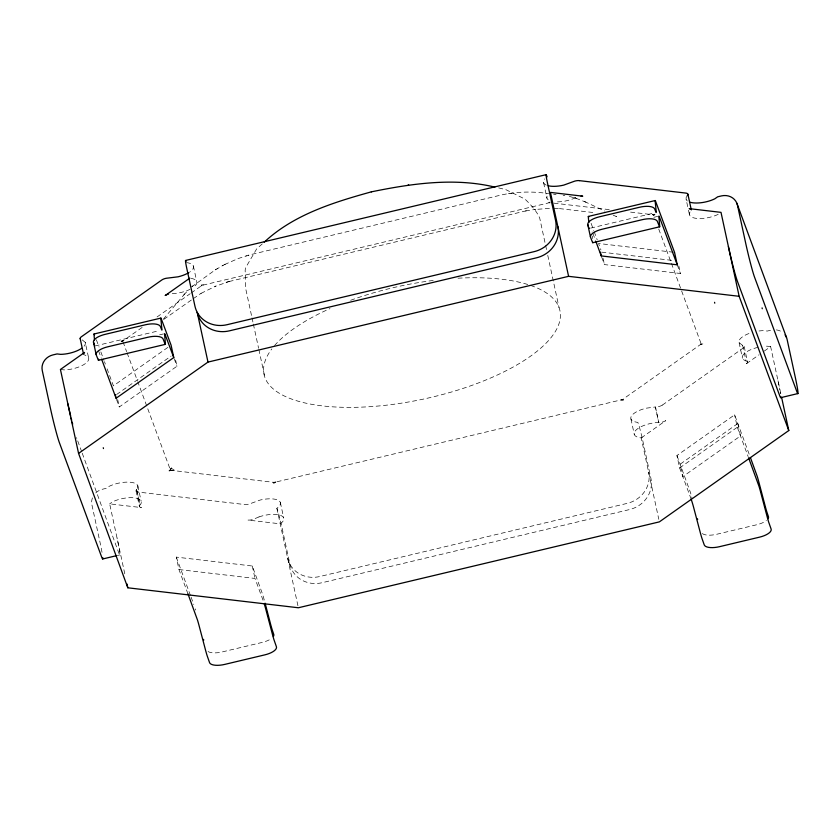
<?xml version="1.0" encoding="UTF-8"?>
<svg xmlns="http://www.w3.org/2000/svg" width="840" height="840" viewBox="0 0 840 840"><rect width="100%" height="100%" fill="white"/><g stroke="black" fill="none" stroke-linecap="round" stroke-linejoin="round"><path stroke-width="0.63" stroke-dasharray="4.2 3.15" d="M124.782 573.773L109.673 503.864L141.488 507.591A5.554 2.121 -12.2 0 1 140.091 505.071L136.647 489.573L137.834 487.568L137.802 485.719A18.239 6.951 -12.2 0 0 109.106 486.35L106.312 488.324L102.585 489.206A13.755 12.705 -20.3 0 0 95.245 493.458M687.309 195.573L686.123 197.578L686.144 199.427L688.212 208.992M183.782 294.987L188.654 289.663M163.349 319.179L184.769 293.822M653.751 215.576L654.917 214.232L651.913 214.609L628.614 211.88M262.259 243.915L256.62 248.955L245.732 267.54L245.165 270.081L245.564 288.026L251.748 316.627M136.647 489.573L140.049 505.071A18.239 6.951 -12.2 0 0 134.253 497.847A18.239 6.951 -12.2 0 0 112.466 501.89L109.673 503.864M191.678 286.881L214.798 270.228L223.146 265.303M192.003 286.598L192.938 285.789M167.874 347.393L113.4 385.833L107.132 368.876M116.603 394.517L171.077 356.076M116.487 399.357L119.291 406.949L176.967 366.24L175.088 357.546M662.372 405.09L743.127 348.106A5.554 2.121 -12.2 0 0 742.591 345.387L739.095 342.657A18.239 6.951 -12.2 0 1 749.889 333.175M641.225 437.934L665.731 420.641A5.554 2.121 -12.2 0 1 658.739 422.478A18.239 6.951 -12.2 0 0 636.489 429.639A18.239 6.951 -12.2 0 0 641.225 437.934L658.812 519.319M746.487 363.647L759.087 354.753M764.337 351.057L770.626 346.605L780.78 393.55M691.163 499.181L679.623 467.964L676.935 455.532L734.611 414.824L749.5 455.091M679.623 467.964L737.3 427.256L734.611 414.824M142.139 327.443L123.911 340.242L121.128 341.24L122.997 341.786M157.07 316.953L190.124 293.738M191.184 292.992L200.897 286.178L201.243 284.97L204.005 284.886L547.764 203.112L550.126 201.968L548.131 203.039A6.216 2.363 -12.2 0 1 550.19 202.818M163.853 319.337L192.234 299.407M193.284 298.673L201.212 293.233M215.355 269.861L215.901 269.514M216.878 268.894L217.497 268.506M200.991 293.381L215.754 286.115L214.924 286.461L229.541 281.369L227.399 281.915L527.173 210.599L525.21 211.029L535.49 209.37L534.418 209.507L550.126 208.362M575.61 197.694L575.683 197.652A18.239 6.951 -12.2 0 1 554.841 201.789M275.825 482.013L273.851 483.157L272.717 482.223L172.179 470.453L175.077 469.875L169.06 470.894L170.268 469.602L137.991 382.347M224.522 264.579L238.14 258.541L250.919 254.562L500.745 195.122C516.411 191.562 532.739 191.184 548.604 193.631M222.484 265.65L225.246 264.201M245.847 255.927L246.53 255.738M248.062 255.297L248.766 255.108M95.036 345.975L159.359 330.677M590.615 228.123L653.678 213.119M159.6 334.845L163.38 333.942M653.909 217.287L657.688 216.384M117.338 555.492L119.784 554.904M508.41 193.631L509.397 193.494M510.836 193.284L511.791 193.148M655.431 406.959L658.718 422.499L655.431 406.959L646.244 408.188A18.239 6.951 -12.2 0 0 631.365 416.136A18.239 6.951 -12.2 0 0 637.865 422.394L638.316 423.633A13.755 0.693 76.6 0 1 642.841 441.021L650.905 478.328A27.521 25.41 -20.3 0 1 629.549 509.555L322.024 582.729A27.521 25.41 -20.3 0 1 289.905 564.228L281.841 526.922A13.755 0.693 76.6 0 0 277.316 509.523L276.864 508.284A18.239 6.951 -12.2 0 0 278.05 500.209A18.239 6.951 -12.2 0 0 260.18 500.042L249.774 503.832A5.628 2.142 -12.2 0 1 244.545 504.515L138.128 492.051M172.242 293.591L172.263 293.591A18.239 6.951 -12.2 0 0 189.987 289.369M554.159 208.352L559.545 208.603M559.429 208.593L595.928 212.846M553.56 194.208L556.038 194.502M553.959 203.144L610.586 209.78M673.271 252.221L598.542 243.474L600.947 249.984M601.745 252.158L673.9 260.6M601.629 256.998L604.433 264.59L680.452 273.494L678.3 263.54M770.626 346.605L766.941 346.175A18.239 6.951 -12.2 0 0 763.571 346.395M60.428 369.474L64.113 369.905A18.239 6.951 -12.2 0 0 83.591 364.749A18.239 6.951 -12.2 0 0 87.36 356.328L83.727 354.512M187.94 593.817L178.972 569.541L176.284 557.109L252.294 566.013L262.553 594.143A30.188 1.512 76.6 0 1 263.728 598.164L264.736 601.828M178.972 569.541L254.982 578.445L263.55 601.629M563.136 195.342L564.858 195.573M498.687 187.898L505.869 189.661L525 199.112C530.576 204.55 536.529 210.798 539.7 218.053L545.339 244.157M122.987 341.639L121.128 341.24L123.638 340.483A6.163 2.352 -12.2 0 0 123.102 341.219M569.384 196.445L574.98 197.946M575.788 198.198L585.963 202.209M573.993 197.642L576.755 198.492M613.19 215.187L616.56 216.605L614.208 215.502M584.525 201.537L604.79 211.071M82.183 339.875L85.239 342.342L88.599 357.882M677.24 264.81L680.452 273.494M737.3 427.256L748.135 456.572M658.749 229.068L670.992 262.206M671.454 263.435L700.959 343.276L702.849 343.896L700.046 344.82L623.658 398.727L623.343 400.008L620.561 400.019L276.36 481.908L273.851 483.157L273.2 482.244A6.216 2.363 -12.2 0 0 275.825 482.013M591.098 223.335L593.723 230.444M594.163 231.63L597.23 239.925M676.935 455.532L690.396 492.334A30.188 1.512 76.6 0 1 691.572 496.367L691.981 497.837M592.893 233.373L595.529 240.492M288.781 561.834L291.081 568.04M174.163 358.649L176.967 366.24M123.018 341.849L126.651 351.666M127.103 352.894L137.54 381.119M96.38 339.812L99.067 347.078M100.863 351.929L103.992 360.402M104.444 361.61L105.336 364.035M176.284 557.109L190.649 595.99M191.1 597.208L193.798 604.496M98.585 350.931L101.273 358.218M77.732 440.927L81.795 452.015M82.246 453.243L118.808 553.004A27.521 1.344 76.6 0 0 117.064 538.062M195.363 608.926L195.709 610.04M744.177 346.458L747.537 361.998M742.623 345.366L746.046 360.917A18.239 6.951 -12.2 0 1 757.754 347.403M739.095 342.657L742.455 358.197M688.475 210.189L689.504 214.966M603.089 258.373L604.433 264.59M630.945 418.981L634.316 434.522M543.617 182.742L546.976 198.282M545.611 245.406L546.683 250.383M547.764 255.35L559.051 307.577M252.021 317.867L253.092 322.844M253.365 324.082L258.584 348.222M258.857 349.493L264.925 377.548M280.34 502.404L283.7 517.944M276.864 508.284L298.095 606.49M193.379 266.017L196.739 281.568M252.294 566.013L254.982 578.445M137.802 485.719L141.162 501.26M117.684 399.494L119.291 406.949M136.028 490.833L139.388 506.373M592.316 236.103L592.599 238.591M208.089 651.557A13.755 5.24 -12.2 0 0 222.075 651.966L262.185 642.422A13.755 5.24 -12.2 0 0 271.709 638.264M530.639 285.443A151.358 57.677 -12.2 0 1 434.858 396.469A151.358 57.677 -12.2 0 1 271.814 348.947M274.544 345.587A151.358 57.677 -12.2 0 1 329.973 308.595M350.658 300.269A151.358 57.677 -12.2 0 1 435.834 280.14M458.02 278.197A151.358 57.677 -12.2 0 1 529.263 284.981M759.066 330.992A18.239 6.951 -12.2 0 1 763.581 330.635L767.267 331.065L771.036 330.173A13.755 12.705 -20.3 0 1 773.168 329.826M745.952 360.927A5.554 2.121 -12.2 0 1 746.456 363.636M287.616 558.023A27.521 25.41 -20.3 0 0 319.736 576.534L627.249 503.36A27.521 25.41 -20.3 0 0 648.617 472.132M776.36 329.899A13.755 12.705 -20.3 0 1 782.145 332.105M718.2 214.337A18.239 6.951 -12.2 0 1 696.423 218.379A18.239 6.951 -12.2 0 1 690.669 211.113M687.383 200.981A18.239 6.951 -12.2 0 1 686.144 199.427M546.304 185.126A18.239 6.951 -12.2 0 1 544.772 178.889M548.216 199.847A18.239 6.951 -12.2 0 1 548.142 194.428M778.019 380.804A27.521 1.376 76.6 0 1 779.803 389.56M780.297 392.332A27.521 1.376 76.6 0 1 780.486 393.53M702.366 533.547A13.755 5.24 -12.2 0 0 716.772 534.261L756.872 524.716A13.755 5.24 -12.2 0 0 766.395 520.558M191.027 278.324A18.239 6.951 -12.2 0 1 193.274 287.448M186.47 262.605A18.239 6.951 -12.2 0 1 189.913 271.908M85.239 342.342A18.239 6.951 -12.2 0 1 84.073 346.195M76.829 438.469A27.521 1.344 76.6 0 1 76.535 437.608M92.474 497.858A13.755 12.705 -20.3 0 0 91.907 504.819L99.971 542.125A27.521 1.376 76.6 0 1 102.239 553.654M138.159 492.03A5.554 2.121 -12.2 0 1 136.731 489.531M662.329 405.09A5.554 2.121 -12.2 0 1 655.379 406.928M592.022 232.082A30.188 1.512 76.6 0 1 592.221 232.029M171.402 467.964L170.205 469.476L171.402 467.964M170.321 469.665L169.06 470.894L174.006 469.644A12.894 4.914 -12.2 0 1 171.885 468.584L170.321 469.665M654.917 214.232L653.635 215.387A6.216 2.363 -12.2 0 0 652.302 214.704L654.917 214.232M737.825 423.507L680.138 464.216L682.825 476.648L740.513 435.939L737.825 423.507M259.035 516.905L253.134 519.372A5.628 2.142 -12.2 0 1 247.905 520.055L280.224 523.824A18.239 6.951 -12.2 0 0 280.108 515.225A18.239 6.951 -12.2 0 0 259.035 516.905M229.709 281.284L226.065 282.334L229.709 281.284M702.849 343.896L700.329 344.579A6.216 2.363 -12.2 0 0 700.97 343.423L702.849 343.896M203.648 284.991L201.243 284.97L201.285 285.947A6.258 2.384 -12.2 0 1 203.648 284.991M623.343 400.008L620.918 399.913A6.216 2.363 -12.2 0 0 623.259 398.958L623.343 400.008"/><path stroke-width="1.26" d="M592.935 242.393L592.914 242.519A30.188 1.512 76.6 0 1 592.63 242.592L590.562 237.374A13.755 5.24 -12.2 0 1 602.091 229.236L642.201 219.691A13.755 5.24 -12.2 0 1 657.405 221.477L659.474 226.684A30.188 1.512 76.6 0 0 659.757 226.611L658.844 216.269A30.188 1.512 76.6 0 1 659.127 216.195L677.24 264.81L601.23 255.917L595.97 241.678M687.309 195.573L687.939 194.46A5.617 2.142 -12.2 0 0 685.839 193.084L579.39 180.642M264.201 242.203C293.548 214.694 333.385 202.388 371.332 191.856L371.48 191.835M165.322 295.449L189.829 278.145M101.724 359.425L116.088 398.265L173.765 357.567L171.077 345.135L161.059 318.234A20.811 1.04 76.6 0 0 160.797 318.308L161.973 329.858A20.811 1.04 76.6 0 1 161.71 329.931L160.409 326.592A13.755 5.24 -12.2 0 0 145.204 324.818L105.095 334.362A13.755 5.24 -12.2 0 0 93.555 342.5L94.489 345.009M78.572 453.411L207.984 362.082L568.596 276.329L739.148 296.3L788.781 430.542L659.369 521.871L298.368 607.761L127.817 587.8L78.572 453.411L60.428 369.474L84.567 352.443A5.617 2.142 -12.2 0 0 83.717 353.272M185.535 260.463L546.137 174.667M94.038 333.994L160.881 318.098M588.347 216.436L655.2 200.54M98.49 360.255L165.344 344.348M592.809 242.697L659.652 226.79M102.669 558.978L116.12 555.775M780.727 397.656L797.864 393.572M371.332 191.856C411.716 183.593 454.23 177.345 494.897 187.11M408.125 185.031L408.671 184.926M588.767 217.056L588.525 216.584A20.811 1.04 76.6 0 0 588.263 216.657L588.851 222.432M94.521 334.782L94.269 334.226A20.811 1.04 76.6 0 0 93.944 334.215L94.542 339.99M588.798 227.451L589.176 228.281A20.811 1.04 76.6 0 0 589.271 228.386M736.88 203.27L786.513 337.512M750.393 457.527L757.25 476.438A30.188 1.512 76.6 0 1 758.425 480.469L765.692 507.98A30.188 1.512 76.6 0 0 766.868 512.012L768.411 516.579A13.755 5.24 -12.2 0 1 768.096 518.721M748.587 457.79L759.024 486.392A30.188 1.512 76.6 0 1 760.19 490.423L767.466 517.933A30.188 1.512 76.6 0 0 768.631 521.966L771.099 529.011A13.755 5.24 -12.2 0 1 759.56 537.149L719.46 546.693A13.755 5.24 -12.2 0 1 704.256 544.919L701.788 537.873A30.188 1.512 76.6 0 1 700.613 533.841L693.347 506.32A30.188 1.512 76.6 0 0 692.171 502.299L691.163 499.181M588.494 226.611L587.874 224.941A13.755 5.24 -12.2 0 1 599.403 216.804L639.513 207.26A13.755 5.24 -12.2 0 1 654.717 209.044L656.019 212.373A20.811 1.04 76.6 0 0 656.292 212.299L655.106 200.75A20.811 1.04 76.6 0 1 655.368 200.676L674.552 252.378L677.24 264.81M547.092 176.852L546.63 175.623A13.755 0.693 76.6 0 0 547.491 183.099L555.555 220.395A27.521 25.41 -20.3 0 1 534.188 251.633L227.062 324.702A27.521 25.41 -20.3 0 1 194.953 306.191L186.89 268.884A13.755 0.693 76.6 0 1 186.029 261.418M173.765 357.567L164.819 333.753A30.188 1.512 76.6 0 0 164.535 333.827L165.448 344.169A30.188 1.512 76.6 0 1 165.165 344.243L163.097 339.034A13.755 5.24 -12.2 0 0 147.893 337.25L107.783 346.794A13.755 5.24 -12.2 0 0 96.243 354.931L98.311 360.15A30.188 1.512 76.6 0 0 98.606 360.077L98.616 359.184M187.94 593.817L197.474 619.994A30.188 1.512 76.6 0 1 198.65 624.025L205.916 651.546A30.188 1.512 76.6 0 0 207.091 655.567L209.559 662.613A13.755 5.24 -12.2 0 0 224.763 664.398L264.873 654.853A13.755 5.24 -12.2 0 0 276.402 646.716L273.945 639.671A30.188 1.512 76.6 0 1 272.769 635.639L265.503 608.118A30.188 1.512 76.6 0 0 264.327 604.097L264.149 603.519M203.542 639.387L203.742 640.122M697.473 518.826L697.651 519.519M265.104 603.225L270.994 625.684A30.188 1.512 76.6 0 0 272.171 629.716L273.714 634.284A13.755 5.24 -12.2 0 1 273.399 636.416M781.61 397.383L788.781 430.542M762.079 307.881L762.269 308.742M739.148 296.3L721.004 212.363L689.189 208.635A5.617 2.142 -12.2 0 1 691.163 209.559M714.567 302.316L714.756 303.188M687.918 194.313L691.278 209.853M600.422 252.178L601.23 255.917M587.769 224.542L590.457 236.975M568.596 276.329L550.452 192.402L582.75 196.182A5.617 2.142 -12.2 0 0 581.049 196.161M207.984 362.082L197.222 312.344A27.521 25.41 -20.2 0 0 229.341 330.855L536.476 257.817A27.521 25.41 -20.2 0 0 557.844 226.59M115.28 394.538L116.088 398.265M93.461 342.101L96.148 354.532M80.157 338.541L83.517 354.081A5.617 2.142 -12.2 0 1 83.559 353.608M103.267 447.699L103.457 448.57M126.987 583.968L127.817 587.8M785.053 334.908A13.755 12.705 -20.3 0 1 787.101 339.423L795.165 376.73A27.521 1.376 76.6 0 1 796.866 391.671L754.582 277.274A27.521 1.376 76.6 0 1 745.532 242.477L737.468 205.18A13.755 12.705 -20.3 0 0 721.413 195.919L717.644 196.822L714.84 198.797A18.239 6.951 -12.2 0 1 689.735 202.146M728.396 246.561A27.521 1.376 76.6 0 0 737.436 281.348L779.73 395.756A27.521 1.376 76.6 0 0 780.864 396.837M548.216 185.756A18.239 6.951 -12.2 0 0 563.776 185.105L574.56 181.188A5.617 2.142 -12.2 0 1 579.4 180.632M188.916 272.559A18.239 6.951 -12.2 0 1 178.091 276.812L166.394 278.25A5.617 2.142 -12.2 0 0 161.941 279.899L81.207 336.893A5.617 2.142 -12.2 0 0 80.398 338.951M81.764 348.233A18.239 6.951 -12.2 0 1 60.753 354.365L57.068 353.934L52.941 354.911A13.755 12.705 -20.3 0 0 42.263 370.524L50.327 407.831A27.521 1.376 76.6 0 0 59.367 442.617L101.682 557.077A27.521 1.376 76.6 0 0 102.774 557.561M165.302 295.439A5.617 2.142 -12.2 0 1 168.578 294.063M72.681 424.158A27.521 1.344 76.6 0 1 72.177 422.195M71.673 420.179A27.521 1.344 76.6 0 1 71.159 418.131M70.655 416.042A27.521 1.344 76.6 0 1 67.82 403.673"/></g></svg>
